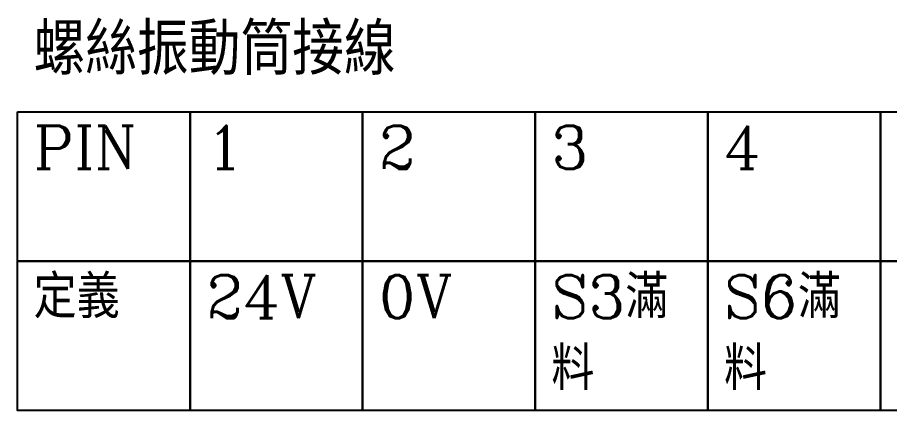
# Model space of a CAD drawing. Extents: x 926 to 1213, y -211 to -7.
# Drawn here: x 1009.5 to 1060.1, y -146.7 to -123.8 of the extents above; entities that cross this region are included whole.
import ezdxf

# ---------------------------------------------------------------- set-up
doc = ezdxf.new("R2010")
doc.units = 0
doc.layers.get('0').update_dxf_attribs({"linetype": 'CONTINUOUS'})

msp = doc.modelspace()

# ---------------------------------------------------------------- linework, layer by layer
for points in [[(1009.473, -129.326), (1019.483, -129.326), (1019.483, -137.991), (1009.473, -137.991)], [(1019.483, -129.326), (1029.493, -129.326), (1029.493, -137.991), (1019.483, -137.991)], [(1029.493, -129.326), (1039.503, -129.326), (1039.503, -137.991), (1029.493, -137.991)], [(1039.503, -129.326), (1049.513, -129.326), (1049.513, -137.991), (1039.503, -137.991)], [(1049.513, -129.326), (1059.523, -129.326), (1059.523, -137.991), (1049.513, -137.991)], [(1059.523, -129.326), (1069.533, -129.326), (1069.533, -137.991), (1059.523, -137.991)], [(1009.473, -137.991), (1019.483, -137.991), (1019.483, -146.655), (1009.473, -146.655)], [(1019.483, -137.991), (1029.493, -137.991), (1029.493, -146.655), (1019.483, -146.655)], [(1029.493, -137.991), (1039.503, -137.991), (1039.503, -146.655), (1029.493, -146.655)], [(1039.503, -137.991), (1049.513, -137.991), (1049.513, -146.655), (1039.503, -146.655)], [(1049.513, -137.991), (1059.523, -137.991), (1059.523, -146.655), (1049.513, -146.655)], [(1059.523, -137.991), (1069.533, -137.991), (1069.533, -146.655), (1059.523, -146.655)]]:
    msp.add_lwpolyline(points, close=True)

# ---------------------------------------------------------------- texts
at = {"attachment_point": 1}
for s, insert, char_height, width in [('{\\Fromanc,chineset|c136;螺絲振動筒接線}', (1010.409, -124.167), 3, 37.46419), ('{\\Fromanc,chineset|c136;PIN}', (1010.409, -130.127), 2.5, 8.29132), ('{\\Fromanc,chineset|c136;1}', (1020.419, -130.127), 2.5, 8.29132), ('{\\Fromanc,chineset|c136;2}', (1030.429, -130.127), 2.5, 8.29132), ('{\\Fromanc,chineset|c136;3}', (1040.439, -130.127), 2.5, 8.29132), ('{\\Fromanc,chineset|c136;4}', (1050.449, -130.127), 2.5, 8.29132), ('{\\Fromanc,chineset|c136;定義}', (1010.409, -138.791), 2.5, 8.29132), ('{\\Fromanc,chineset|c136;S3滿料}', (1040.439, -138.791), 2.5, 8.29132), ('{\\Fromanc,chineset|c136;S6滿料}', (1050.449, -138.791), 2.5, 8.29132), ('{\\Fromanc,chineset|c136;24V}', (1020.419, -138.791), 2.5, 8.29132), ('{\\Fromanc,chineset|c136;0V}', (1030.429, -138.791), 2.5, 8.29132)]:
    msp.add_mtext(s, dxfattribs=dict(at, insert=insert, char_height=char_height, width=width))

doc.saveas('drawing.dxf')
